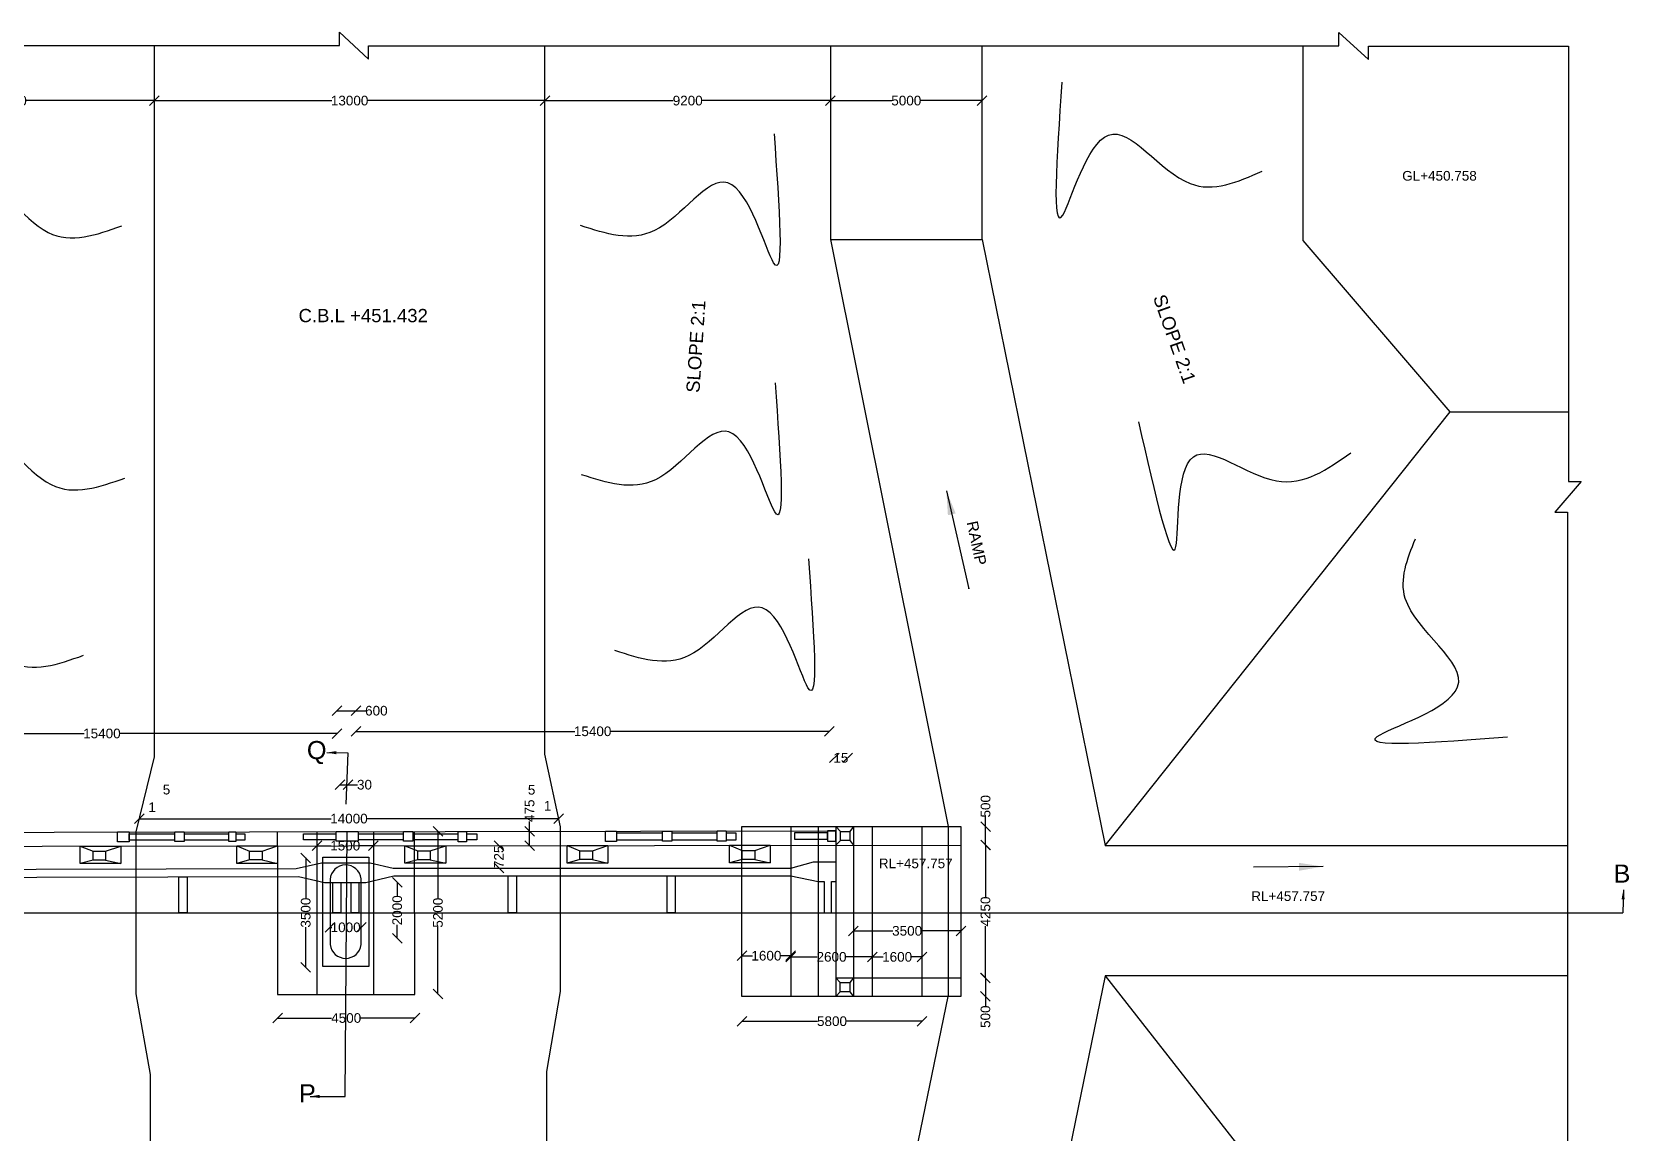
# Model space of a CAD drawing. Header units: millimetres. Extents: x -53240187 to -53218650, y 22121986 to 22135951.
# Drawn here: x -53235676 to -53229056, y 22127449 to 22132014 of the extents above; entities that cross this region are included whole.
import ezdxf

# ---------------------------------------------------------------- set-up
doc = ezdxf.new("R2010")
doc.units = ezdxf.units.MM
doc.header["$MEASUREMENT"] = 0
for name, color, linetype in [('DIMENSIONS', 7, 'Continuous'), ('DRAWING', 2, 'Continuous'), ('TEXT', 7, 'Continuous')]:
    doc.layers.add(name, color=color, linetype=linetype)
doc.styles.get("Standard").update_dxf_attribs({"font": 'arial.ttf', "height": 40})
doc.dimstyles.get("Standard").update_dxf_attribs({"dimtxt": 40, "dimasz": 40, "dimexe": 0.18, "dimexo": 0.0625, "dimgap": 0.09, "dimtad": 0, "dimdec": 0, "dimzin": 0, "dimdsep": 46, "dimtxsty": 'Standard', "dimblk": 'OBLIQUE', "dimcen": 0.09, "dimse1": 1, "dimse2": 1, "dimadec": 0, "dimazin": 0, "dimtfac": 1, "dimtdec": 0, "dimtofl": 0, "dimtmove": 0, "dimatfit": 3, "dimfxl": 1, "dimtolj": 1, "dimtzin": 0, "dimarcsym": 0})

# ---------------------------------------------------------------- blocks, each defined once
blk = doc.blocks.new('_Oblique')
at = {"color": 0, "linetype": 'ByBlock', "lineweight": -2}
blk.add_line((-0.5, -0.5), (0.5, 0.5), dxfattribs=at)
blk = doc.blocks.new('*D87')
at = {"layer": 'Defpoints', "color": 0, "transparency": 16777216}
for p in [(-53236349.2, 22131734), (-53235168.7, 22131734), (-53235168.7, 22131729.2)]:
    blk.add_point(p, dxfattribs=at)
at = {"layer": 'DIMENSIONS', "color": 0, "lineweight": -2, "transparency": 16777216}
for p, q in [((-53236349.2, 22131729.2), (-53235818.7, 22131729.2)), ((-53235168.7, 22131729.2), (-53235699.2, 22131729.2))]:
    blk.add_line(p, q, dxfattribs=at)
at = {"layer": 'DIMENSIONS', "color": 0, "lineweight": -2, "transparency": 16777216, "xscale": 40, "yscale": 40, "zscale": 40, "rotation": 180}
blk.add_blockref('_Oblique', (-53236349.2, 22131729.2), dxfattribs=at)
at = {"layer": 'DIMENSIONS', "color": 0, "lineweight": -2, "transparency": 16777216, "xscale": 40, "yscale": 40, "zscale": 40}
blk.add_blockref('_Oblique', (-53235168.7, 22131729.2), dxfattribs=at)
at = {"layer": 'DIMENSIONS', "color": 0, "transparency": 16777216, "insert": (-53235759, 22131729.2), "char_height": 40, "attachment_point": 5}
blk.add_mtext('\\A1;9200', dxfattribs=at)
blk = doc.blocks.new('*D88')
at = {"layer": 'Defpoints', "color": 0, "transparency": 16777216}
for p in [(-53235168.7, 22131729.2), (-53233549.3, 22131729.2), (-53233549.3, 22131729.2)]:
    blk.add_point(p, dxfattribs=at)
at = {"layer": 'DIMENSIONS', "color": 0, "lineweight": -2, "transparency": 16777216}
for p, q in [((-53235168.7, 22131729.2), (-53234432.4, 22131729.2)), ((-53233549.3, 22131729.2), (-53234285.6, 22131729.2))]:
    blk.add_line(p, q, dxfattribs=at)
at = {"layer": 'DIMENSIONS', "color": 0, "lineweight": -2, "transparency": 16777216, "xscale": 40, "yscale": 40, "zscale": 40, "rotation": 180}
blk.add_blockref('_Oblique', (-53235168.7, 22131729.2), dxfattribs=at)
at = {"layer": 'DIMENSIONS', "color": 0, "lineweight": -2, "transparency": 16777216, "xscale": 40, "yscale": 40, "zscale": 40}
blk.add_blockref('_Oblique', (-53233549.3, 22131729.2), dxfattribs=at)
at = {"layer": 'DIMENSIONS', "color": 0, "transparency": 16777216, "insert": (-53234359, 22131729.2), "char_height": 40, "attachment_point": 5}
blk.add_mtext('\\A1;13000', dxfattribs=at)
blk = doc.blocks.new('*D89')
at = {"layer": 'Defpoints', "color": 0, "transparency": 16777216}
for p in [(-53233549.3, 22131729.2), (-53232366.1, 22131729.2), (-53232366.1, 22131729.2)]:
    blk.add_point(p, dxfattribs=at)
at = {"layer": 'DIMENSIONS', "color": 0, "lineweight": -2, "transparency": 16777216}
for p, q in [((-53233549.3, 22131729.2), (-53233017.4, 22131729.2)), ((-53232366.1, 22131729.2), (-53232897.9, 22131729.2))]:
    blk.add_line(p, q, dxfattribs=at)
at = {"layer": 'DIMENSIONS', "color": 0, "lineweight": -2, "transparency": 16777216, "xscale": 40, "yscale": 40, "zscale": 40, "rotation": 180}
blk.add_blockref('_Oblique', (-53233549.3, 22131729.2), dxfattribs=at)
at = {"layer": 'DIMENSIONS', "color": 0, "lineweight": -2, "transparency": 16777216, "xscale": 40, "yscale": 40, "zscale": 40}
blk.add_blockref('_Oblique', (-53232366.1, 22131729.2), dxfattribs=at)
at = {"layer": 'DIMENSIONS', "color": 0, "transparency": 16777216, "insert": (-53232957.7, 22131729.2), "char_height": 40, "attachment_point": 5}
blk.add_mtext('\\A1;9200', dxfattribs=at)
blk = doc.blocks.new('*D90')
at = {"layer": 'Defpoints', "color": 0, "transparency": 16777216}
for p in [(-53232366.1, 22131729.2), (-53231737.6, 22131729.2), (-53231737.6, 22131729.2)]:
    blk.add_point(p, dxfattribs=at)
at = {"layer": 'DIMENSIONS', "color": 0, "lineweight": -2, "transparency": 16777216}
for p, q in [((-53232366.1, 22131729.2), (-53232111.6, 22131729.2)), ((-53231737.6, 22131729.2), (-53231992.1, 22131729.2))]:
    blk.add_line(p, q, dxfattribs=at)
at = {"layer": 'DIMENSIONS', "color": 0, "lineweight": -2, "transparency": 16777216, "xscale": 40, "yscale": 40, "zscale": 40, "rotation": 180}
blk.add_blockref('_Oblique', (-53232366.1, 22131729.2), dxfattribs=at)
at = {"layer": 'DIMENSIONS', "color": 0, "lineweight": -2, "transparency": 16777216, "xscale": 40, "yscale": 40, "zscale": 40}
blk.add_blockref('_Oblique', (-53231737.6, 22131729.2), dxfattribs=at)
at = {"layer": 'DIMENSIONS', "color": 0, "transparency": 16777216, "insert": (-53232051.8, 22131729.2), "char_height": 40, "attachment_point": 5}
blk.add_mtext('\\A1;5000', dxfattribs=at)
blk = doc.blocks.new('*D91')
at = {"layer": 'Defpoints', "color": 0, "transparency": 16777216}
for p in [(-53236359.5, 22129103.1), (-53234411.8, 22129105.4), (-53234411.8, 22129101.3)]:
    blk.add_point(p, dxfattribs=at)
at = {"layer": 'DIMENSIONS', "color": 0, "lineweight": -2, "transparency": 16777216}
for p, q in [((-53236359.5, 22129105.4), (-53235459, 22129105.4)), ((-53234411.8, 22129105.4), (-53235312.2, 22129105.4))]:
    blk.add_line(p, q, dxfattribs=at)
at = {"layer": 'DIMENSIONS', "color": 0, "lineweight": -2, "transparency": 16777216, "xscale": 40, "yscale": 40, "zscale": 40, "rotation": 180}
blk.add_blockref('_Oblique', (-53236359.5, 22129105.4), dxfattribs=at)
at = {"layer": 'DIMENSIONS', "color": 0, "lineweight": -2, "transparency": 16777216, "xscale": 40, "yscale": 40, "zscale": 40}
blk.add_blockref('_Oblique', (-53234411.8, 22129105.4), dxfattribs=at)
at = {"layer": 'DIMENSIONS', "color": 0, "transparency": 16777216, "insert": (-53235385.6, 22129105.4), "char_height": 40, "attachment_point": 5}
blk.add_mtext('\\A1;15400', dxfattribs=at)
blk = doc.blocks.new('*D92')
at = {"layer": 'Defpoints', "color": 0, "transparency": 16777216}
for p in [(-53234332.5, 22129199.8), (-53234411.8, 22129105.4), (-53234332.5, 22129104.5)]:
    blk.add_point(p, dxfattribs=at)
at = {"layer": 'DIMENSIONS', "color": 0, "lineweight": -2, "transparency": 16777216}
for p, q in [((-53234411.8, 22129199.8), (-53234332.5, 22129199.8)), ((-53234332.5, 22129199.8), (-53234292.5, 22129199.8))]:
    blk.add_line(p, q, dxfattribs=at)
at = {"layer": 'DIMENSIONS', "color": 0, "lineweight": -2, "transparency": 16777216, "xscale": 40, "yscale": 40, "zscale": 40, "rotation": 180}
blk.add_blockref('_Oblique', (-53234411.8, 22129199.8), dxfattribs=at)
at = {"layer": 'DIMENSIONS', "color": 0, "lineweight": -2, "transparency": 16777216, "xscale": 40, "yscale": 40, "zscale": 40}
blk.add_blockref('_Oblique', (-53234332.5, 22129199.8), dxfattribs=at)
at = {"layer": 'DIMENSIONS', "color": 0, "transparency": 16777216, "insert": (-53234248.1, 22129199.8), "char_height": 40, "attachment_point": 5}
blk.add_mtext('\\A1;600', dxfattribs=at)
blk = doc.blocks.new('*D93')
at = {"layer": 'Defpoints', "color": 0, "transparency": 16777216}
for p in [(-53234332.5, 22129104.5), (-53232370.9, 22129114.4), (-53232370.9, 22129106.6)]:
    blk.add_point(p, dxfattribs=at)
at = {"layer": 'DIMENSIONS', "color": 0, "lineweight": -2, "transparency": 16777216}
for p, q in [((-53234332.5, 22129114.4), (-53233425.1, 22129114.4)), ((-53232370.9, 22129114.4), (-53233278.3, 22129114.4))]:
    blk.add_line(p, q, dxfattribs=at)
at = {"layer": 'DIMENSIONS', "color": 0, "lineweight": -2, "transparency": 16777216, "xscale": 40, "yscale": 40, "zscale": 40, "rotation": 180}
blk.add_blockref('_Oblique', (-53234332.5, 22129114.4), dxfattribs=at)
at = {"layer": 'DIMENSIONS', "color": 0, "lineweight": -2, "transparency": 16777216, "xscale": 40, "yscale": 40, "zscale": 40}
blk.add_blockref('_Oblique', (-53232370.9, 22129114.4), dxfattribs=at)
at = {"layer": 'DIMENSIONS', "color": 0, "transparency": 16777216, "insert": (-53233351.7, 22129114.4), "char_height": 40, "attachment_point": 5}
blk.add_mtext('\\A1;15400', dxfattribs=at)
blk = doc.blocks.new('*D94')
at = {"layer": 'Defpoints', "color": 0, "transparency": 16777216}
for p in [(-53232350.2, 22128993.3), (-53232295.4, 22129004.6), (-53232295.4, 22128993.3)]:
    blk.add_point(p, dxfattribs=at)
at = {"layer": 'DIMENSIONS', "color": 0, "lineweight": -2, "transparency": 16777216}
for p, q in [((-53232350.2, 22129004.6), (-53232349.8, 22129004.6)), ((-53232295.4, 22129004.6), (-53232295.8, 22129004.6))]:
    blk.add_line(p, q, dxfattribs=at)
at = {"layer": 'DIMENSIONS', "color": 0, "lineweight": -2, "transparency": 16777216, "xscale": 40, "yscale": 40, "zscale": 40, "rotation": 180}
blk.add_blockref('_Oblique', (-53232350.2, 22129004.6), dxfattribs=at)
at = {"layer": 'DIMENSIONS', "color": 0, "lineweight": -2, "transparency": 16777216, "xscale": 40, "yscale": 40, "zscale": 40}
blk.add_blockref('_Oblique', (-53232295.4, 22129004.6), dxfattribs=at)
at = {"layer": 'DIMENSIONS', "color": 0, "transparency": 16777216, "insert": (-53232322.8, 22129004.6), "char_height": 40, "attachment_point": 5}
blk.add_mtext('\\A1;15', dxfattribs=at)
blk = doc.blocks.new('*D95')
at = {"layer": 'Defpoints', "color": 0, "transparency": 16777216}
for p in [(-53234366, 22128893), (-53234398.2, 22128821), (-53234366, 22128818.6)]:
    blk.add_point(p, dxfattribs=at)
at = {"layer": 'DIMENSIONS', "color": 0, "lineweight": -2, "transparency": 16777216}
for p, q in [((-53234398.2, 22128893), (-53234366, 22128893)), ((-53234366, 22128893), (-53234326, 22128893))]:
    blk.add_line(p, q, dxfattribs=at)
at = {"layer": 'DIMENSIONS', "color": 0, "lineweight": -2, "transparency": 16777216, "xscale": 40, "yscale": 40, "zscale": 40, "rotation": 180}
blk.add_blockref('_Oblique', (-53234398.2, 22128893), dxfattribs=at)
at = {"layer": 'DIMENSIONS', "color": 0, "lineweight": -2, "transparency": 16777216, "xscale": 40, "yscale": 40, "zscale": 40}
blk.add_blockref('_Oblique', (-53234366, 22128893), dxfattribs=at)
at = {"layer": 'DIMENSIONS', "color": 0, "transparency": 16777216, "insert": (-53234297.3, 22128893), "char_height": 40, "attachment_point": 5}
blk.add_mtext('\\A1;30', dxfattribs=at)
blk = doc.blocks.new('*D96')
at = {"layer": 'Defpoints', "color": 0, "transparency": 16777216}
for p in [(-53235231.1, 22128752.4), (-53235231.1, 22128752.4), (-53233492.3, 22128750)]:
    blk.add_point(p, dxfattribs=at)
at = {"layer": 'DIMENSIONS', "color": 0, "lineweight": -2, "transparency": 16777216}
for p, q in [((-53235231.1, 22128752.4), (-53234435.1, 22128752.4)), ((-53233492.3, 22128752.4), (-53234288.3, 22128752.4))]:
    blk.add_line(p, q, dxfattribs=at)
at = {"layer": 'DIMENSIONS', "color": 0, "lineweight": -2, "transparency": 16777216, "xscale": 40, "yscale": 40, "zscale": 40, "rotation": 180}
blk.add_blockref('_Oblique', (-53235231.1, 22128752.4), dxfattribs=at)
at = {"layer": 'DIMENSIONS', "color": 0, "lineweight": -2, "transparency": 16777216, "xscale": 40, "yscale": 40, "zscale": 40}
blk.add_blockref('_Oblique', (-53233492.3, 22128752.4), dxfattribs=at)
at = {"layer": 'DIMENSIONS', "color": 0, "transparency": 16777216, "insert": (-53234361.7, 22128752.4), "char_height": 40, "attachment_point": 5}
blk.add_mtext('\\A1;14000', dxfattribs=at)
blk = doc.blocks.new('*D108')
at = {"layer": 'Defpoints', "color": 0, "transparency": 16777216}
for p in [(-53234494, 22128640.1), (-53234260.1, 22128640.3), (-53234260.1, 22128640.3)]:
    blk.add_point(p, dxfattribs=at)
at = {"layer": 'DIMENSIONS', "color": 0, "lineweight": -2, "transparency": 16777216}
for p, q in [((-53234494, 22128640.3), (-53234434.9, 22128640.3)), ((-53234260.1, 22128640.3), (-53234319.2, 22128640.3))]:
    blk.add_line(p, q, dxfattribs=at)
at = {"layer": 'DIMENSIONS', "color": 0, "lineweight": -2, "transparency": 16777216, "xscale": 40, "yscale": 40, "zscale": 40, "rotation": 180}
blk.add_blockref('_Oblique', (-53234494, 22128640.3), dxfattribs=at)
at = {"layer": 'DIMENSIONS', "color": 0, "lineweight": -2, "transparency": 16777216, "xscale": 40, "yscale": 40, "zscale": 40}
blk.add_blockref('_Oblique', (-53234260.1, 22128640.3), dxfattribs=at)
at = {"layer": 'DIMENSIONS', "color": 0, "transparency": 16777216, "insert": (-53234377.1, 22128640.3), "char_height": 40, "attachment_point": 5}
blk.add_mtext('\\A1;1500', dxfattribs=at)
blk = doc.blocks.new('*D109')
at = {"layer": 'Defpoints', "color": 0, "transparency": 16777216}
for p in [(-53234439.7, 22128301.6), (-53234311, 22128301.6), (-53234311, 22128301.6)]:
    blk.add_point(p, dxfattribs=at)
at = {"layer": 'DIMENSIONS', "color": 0, "lineweight": -2, "transparency": 16777216}
for p, q in [((-53234439.7, 22128301.6), (-53234433.2, 22128301.6)), ((-53234311, 22128301.6), (-53234317.5, 22128301.6))]:
    blk.add_line(p, q, dxfattribs=at)
at = {"layer": 'DIMENSIONS', "color": 0, "lineweight": -2, "transparency": 16777216, "xscale": 40, "yscale": 40, "zscale": 40, "rotation": 180}
blk.add_blockref('_Oblique', (-53234439.7, 22128301.6), dxfattribs=at)
at = {"layer": 'DIMENSIONS', "color": 0, "lineweight": -2, "transparency": 16777216, "xscale": 40, "yscale": 40, "zscale": 40}
blk.add_blockref('_Oblique', (-53234311, 22128301.6), dxfattribs=at)
at = {"layer": 'DIMENSIONS', "color": 0, "transparency": 16777216, "insert": (-53234375.4, 22128301.6), "char_height": 40, "attachment_point": 5}
blk.add_mtext('\\A1;1000', dxfattribs=at)
blk = doc.blocks.new('*D110')
at = {"layer": 'Defpoints', "color": 0, "transparency": 16777216}
for p in [(-53234538.4, 22128589.6), (-53234542, 22128136.2), (-53234540.8, 22128136.2)]:
    blk.add_point(p, dxfattribs=at)
at = {"layer": 'DIMENSIONS', "color": 0, "lineweight": -2, "transparency": 16777216}
for p, q in [((-53234540.8, 22128589.6), (-53234540.8, 22128422.6)), ((-53234540.8, 22128136.2), (-53234540.8, 22128303.2))]:
    blk.add_line(p, q, dxfattribs=at)
at = {"layer": 'DIMENSIONS', "color": 0, "lineweight": -2, "transparency": 16777216, "xscale": 40, "yscale": 40, "zscale": 40}
for p, rotation in [((-53234540.8, 22128589.6), 90), ((-53234540.8, 22128136.2), 270)]:
    blk.add_blockref('_Oblique', p, dxfattribs=dict(at, rotation=rotation))
at = {"layer": 'DIMENSIONS', "color": 0, "transparency": 16777216, "insert": (-53234540.8, 22128362.9), "char_height": 40, "attachment_point": 5, "rotation": 90}
blk.add_mtext('\\A1;3500', dxfattribs=at)
blk = doc.blocks.new('*D111')
at = {"layer": 'Defpoints', "color": 0, "transparency": 16777216}
for p in [(-53234178.9, 22128488.5), (-53234175.1, 22128256.6), (-53234161.6, 22128256.6)]:
    blk.add_point(p, dxfattribs=at)
at = {"layer": 'DIMENSIONS', "color": 0, "lineweight": -2, "transparency": 16777216}
for p, q in [((-53234161.6, 22128488.5), (-53234161.6, 22128432.6)), ((-53234161.6, 22128256.6), (-53234161.6, 22128312.5))]:
    blk.add_line(p, q, dxfattribs=at)
at = {"layer": 'DIMENSIONS', "color": 0, "lineweight": -2, "transparency": 16777216, "xscale": 40, "yscale": 40, "zscale": 40}
for p, rotation in [((-53234161.6, 22128488.5), 90), ((-53234161.6, 22128256.6), 270)]:
    blk.add_blockref('_Oblique', p, dxfattribs=dict(at, rotation=rotation))
at = {"layer": 'DIMENSIONS', "color": 0, "transparency": 16777216, "insert": (-53234161.6, 22128372.6), "char_height": 40, "attachment_point": 5, "rotation": 90}
blk.add_mtext('\\A1;2000', dxfattribs=at)
blk = doc.blocks.new('*D112')
at = {"layer": 'Defpoints', "color": 0, "transparency": 16777216}
for p in [(-53234657.7, 22128023.6), (-53234088.5, 22128024.5), (-53234088.5, 22127925.7)]:
    blk.add_point(p, dxfattribs=at)
at = {"layer": 'DIMENSIONS', "color": 0, "lineweight": -2, "transparency": 16777216}
for p, q in [((-53234657.7, 22127925.7), (-53234433.7, 22127925.7)), ((-53234088.5, 22127925.7), (-53234312.6, 22127925.7))]:
    blk.add_line(p, q, dxfattribs=at)
at = {"layer": 'DIMENSIONS', "color": 0, "lineweight": -2, "transparency": 16777216, "xscale": 40, "yscale": 40, "zscale": 40, "rotation": 180}
blk.add_blockref('_Oblique', (-53234657.7, 22127925.7), dxfattribs=at)
at = {"layer": 'DIMENSIONS', "color": 0, "lineweight": -2, "transparency": 16777216, "xscale": 40, "yscale": 40, "zscale": 40}
blk.add_blockref('_Oblique', (-53234088.5, 22127925.7), dxfattribs=at)
at = {"layer": 'DIMENSIONS', "color": 0, "transparency": 16777216, "insert": (-53234373.1, 22127925.7), "char_height": 40, "attachment_point": 5}
blk.add_mtext('\\A1;4500', dxfattribs=at)
blk = doc.blocks.new('*D113')
at = {"layer": 'Defpoints', "color": 0, "transparency": 16777216}
for p in [(-53233997.6, 22128699.5), (-53233992.7, 22128699.5), (-53233996.5, 22128025.4)]:
    blk.add_point(p, dxfattribs=at)
at = {"layer": 'DIMENSIONS', "color": 0, "lineweight": -2, "transparency": 16777216}
for p, q in [((-53233992.7, 22128699.5), (-53233992.7, 22128422.2)), ((-53233992.7, 22128025.4), (-53233992.7, 22128302.7))]:
    blk.add_line(p, q, dxfattribs=at)
at = {"layer": 'DIMENSIONS', "color": 0, "lineweight": -2, "transparency": 16777216, "xscale": 40, "yscale": 40, "zscale": 40}
for p, rotation in [((-53233992.7, 22128699.5), 90), ((-53233992.7, 22128025.4), 270)]:
    blk.add_blockref('_Oblique', p, dxfattribs=dict(at, rotation=rotation))
at = {"layer": 'DIMENSIONS', "color": 0, "transparency": 16777216, "insert": (-53233992.7, 22128362.5), "char_height": 40, "attachment_point": 5, "rotation": 90}
blk.add_mtext('\\A1;5200', dxfattribs=at)
blk = doc.blocks.new('*D114')
at = {"layer": 'Defpoints', "color": 0, "transparency": 16777216}
for p in [(-53233736.3, 22128700), (-53233612.8, 22128700), (-53233736.2, 22128640.9)]:
    blk.add_point(p, dxfattribs=at)
at = {"layer": 'DIMENSIONS', "color": 0, "lineweight": -2, "transparency": 16777216}
for p, q in [((-53233612.8, 22128700), (-53233612.8, 22128740)), ((-53233612.8, 22128640.9), (-53233612.8, 22128700))]:
    blk.add_line(p, q, dxfattribs=at)
at = {"layer": 'DIMENSIONS', "color": 0, "lineweight": -2, "transparency": 16777216, "xscale": 40, "yscale": 40, "zscale": 40}
for p, rotation in [((-53233612.8, 22128700), 90), ((-53233612.8, 22128640.9), 270)]:
    blk.add_blockref('_Oblique', p, dxfattribs=dict(at, rotation=rotation))
at = {"layer": 'DIMENSIONS', "color": 0, "transparency": 16777216, "insert": (-53233612.8, 22128785.2), "char_height": 40, "attachment_point": 5, "rotation": 90}
blk.add_mtext('\\A1;475', dxfattribs=at)
blk = doc.blocks.new('*D115')
at = {"layer": 'Defpoints', "color": 0, "transparency": 16777216}
for p in [(-53233740, 22128640.8), (-53233740, 22128547.7), (-53233740, 22128547.7)]:
    blk.add_point(p, dxfattribs=at)
at = {"layer": 'DIMENSIONS', "color": 0, "lineweight": -2, "transparency": 16777216}
for p, q in [((-53233740, 22128640.8), (-53233740, 22128638.5)), ((-53233740, 22128547.7), (-53233740, 22128550))]:
    blk.add_line(p, q, dxfattribs=at)
at = {"layer": 'DIMENSIONS', "color": 0, "lineweight": -2, "transparency": 16777216, "xscale": 40, "yscale": 40, "zscale": 40}
for p, rotation in [((-53233740, 22128640.8), 90), ((-53233740, 22128547.7), 270)]:
    blk.add_blockref('_Oblique', p, dxfattribs=dict(at, rotation=rotation))
at = {"layer": 'DIMENSIONS', "color": 0, "transparency": 16777216, "insert": (-53233740, 22128594.3), "char_height": 40, "attachment_point": 5, "rotation": 90}
blk.add_mtext('\\A1;725', dxfattribs=at)
blk = doc.blocks.new('*D116')
at = {"layer": 'Defpoints', "color": 0, "transparency": 16777216}
for p in [(-53232732.7, 22128184), (-53232732.7, 22128184), (-53232530.4, 22128184)]:
    blk.add_point(p, dxfattribs=at)
at = {"layer": 'DIMENSIONS', "color": 0, "lineweight": -2, "transparency": 16777216}
for p, q in [((-53232732.7, 22128184), (-53232689.4, 22128184)), ((-53232530.4, 22128184), (-53232573.7, 22128184))]:
    blk.add_line(p, q, dxfattribs=at)
at = {"layer": 'DIMENSIONS', "color": 0, "lineweight": -2, "transparency": 16777216, "xscale": 40, "yscale": 40, "zscale": 40, "rotation": 180}
blk.add_blockref('_Oblique', (-53232732.7, 22128184), dxfattribs=at)
at = {"layer": 'DIMENSIONS', "color": 0, "lineweight": -2, "transparency": 16777216, "xscale": 40, "yscale": 40, "zscale": 40}
blk.add_blockref('_Oblique', (-53232530.4, 22128184), dxfattribs=at)
at = {"layer": 'DIMENSIONS', "color": 0, "transparency": 16777216, "insert": (-53232631.6, 22128184), "char_height": 40, "attachment_point": 5}
blk.add_mtext('\\A1;1600', dxfattribs=at)
blk = doc.blocks.new('*D117')
at = {"layer": 'Defpoints', "color": 0, "transparency": 16777216}
for p in [(-53232530.4, 22128184), (-53232192.7, 22128184), (-53232192.7, 22128179.2)]:
    blk.add_point(p, dxfattribs=at)
at = {"layer": 'DIMENSIONS', "color": 0, "lineweight": -2, "transparency": 16777216}
for p, q in [((-53232530.4, 22128179.2), (-53232421.7, 22128179.2)), ((-53232192.7, 22128179.2), (-53232301.5, 22128179.2))]:
    blk.add_line(p, q, dxfattribs=at)
at = {"layer": 'DIMENSIONS', "color": 0, "lineweight": -2, "transparency": 16777216, "xscale": 40, "yscale": 40, "zscale": 40, "rotation": 180}
blk.add_blockref('_Oblique', (-53232530.4, 22128179.2), dxfattribs=at)
at = {"layer": 'DIMENSIONS', "color": 0, "lineweight": -2, "transparency": 16777216, "xscale": 40, "yscale": 40, "zscale": 40}
blk.add_blockref('_Oblique', (-53232192.7, 22128179.2), dxfattribs=at)
at = {"layer": 'DIMENSIONS', "color": 0, "transparency": 16777216, "insert": (-53232361.6, 22128179.2), "char_height": 40, "attachment_point": 5}
blk.add_mtext('\\A1;2600', dxfattribs=at)
blk = doc.blocks.new('*D118')
at = {"layer": 'Defpoints', "color": 0, "transparency": 16777216}
for p in [(-53232192.7, 22128179.2), (-53231986.7, 22128179.2), (-53231986.7, 22128179.2)]:
    blk.add_point(p, dxfattribs=at)
at = {"layer": 'DIMENSIONS', "color": 0, "lineweight": -2, "transparency": 16777216}
for p, q in [((-53232192.7, 22128179.2), (-53232147.6, 22128179.2)), ((-53231986.7, 22128179.2), (-53232031.9, 22128179.2))]:
    blk.add_line(p, q, dxfattribs=at)
at = {"layer": 'DIMENSIONS', "color": 0, "lineweight": -2, "transparency": 16777216, "xscale": 40, "yscale": 40, "zscale": 40, "rotation": 180}
blk.add_blockref('_Oblique', (-53232192.7, 22128179.2), dxfattribs=at)
at = {"layer": 'DIMENSIONS', "color": 0, "lineweight": -2, "transparency": 16777216, "xscale": 40, "yscale": 40, "zscale": 40}
blk.add_blockref('_Oblique', (-53231986.7, 22128179.2), dxfattribs=at)
at = {"layer": 'DIMENSIONS', "color": 0, "transparency": 16777216, "insert": (-53232089.7, 22128179.2), "char_height": 40, "attachment_point": 5}
blk.add_mtext('\\A1;1600', dxfattribs=at)
blk = doc.blocks.new('*D119')
at = {"layer": 'Defpoints', "color": 0, "transparency": 16777216}
for p in [(-53232271.1, 22128287.2), (-53231825.5, 22128287.2), (-53231825.5, 22128287.2)]:
    blk.add_point(p, dxfattribs=at)
at = {"layer": 'DIMENSIONS', "color": 0, "lineweight": -2, "transparency": 16777216}
for p, q in [((-53232271.1, 22128287.2), (-53232108, 22128287.2)), ((-53231825.5, 22128287.2), (-53231988.6, 22128287.2))]:
    blk.add_line(p, q, dxfattribs=at)
at = {"layer": 'DIMENSIONS', "color": 0, "lineweight": -2, "transparency": 16777216, "xscale": 40, "yscale": 40, "zscale": 40, "rotation": 180}
blk.add_blockref('_Oblique', (-53232271.1, 22128287.2), dxfattribs=at)
at = {"layer": 'DIMENSIONS', "color": 0, "lineweight": -2, "transparency": 16777216, "xscale": 40, "yscale": 40, "zscale": 40}
blk.add_blockref('_Oblique', (-53231825.5, 22128287.2), dxfattribs=at)
at = {"layer": 'DIMENSIONS', "color": 0, "transparency": 16777216, "insert": (-53232048.3, 22128287.2), "char_height": 40, "attachment_point": 5}
blk.add_mtext('\\A1;3500', dxfattribs=at)
blk = doc.blocks.new('*D120')
at = {"layer": 'Defpoints', "color": 0, "transparency": 16777216}
for p in [(-53232732.7, 22128015.6), (-53231986.7, 22128015.6), (-53231986.7, 22127912.5)]:
    blk.add_point(p, dxfattribs=at)
at = {"layer": 'DIMENSIONS', "color": 0, "lineweight": -2, "transparency": 16777216}
for p, q in [((-53232732.7, 22127912.5), (-53232419.5, 22127912.5)), ((-53231986.7, 22127912.5), (-53232300, 22127912.5))]:
    blk.add_line(p, q, dxfattribs=at)
at = {"layer": 'DIMENSIONS', "color": 0, "lineweight": -2, "transparency": 16777216, "xscale": 40, "yscale": 40, "zscale": 40, "rotation": 180}
blk.add_blockref('_Oblique', (-53232732.7, 22127912.5), dxfattribs=at)
at = {"layer": 'DIMENSIONS', "color": 0, "lineweight": -2, "transparency": 16777216, "xscale": 40, "yscale": 40, "zscale": 40}
blk.add_blockref('_Oblique', (-53231986.7, 22127912.5), dxfattribs=at)
at = {"layer": 'DIMENSIONS', "color": 0, "transparency": 16777216, "insert": (-53232359.7, 22127912.5), "char_height": 40, "attachment_point": 5}
blk.add_mtext('\\A1;5800', dxfattribs=at)
blk = doc.blocks.new('*D121')
at = {"layer": 'Defpoints', "color": 0, "transparency": 16777216}
for p in [(-53231825.5, 22128092.2), (-53231825.5, 22128015.6), (-53231723.6, 22128015.6)]:
    blk.add_point(p, dxfattribs=at)
at = {"layer": 'DIMENSIONS', "color": 0, "lineweight": -2, "transparency": 16777216}
for p, q in [((-53231723.6, 22128092.2), (-53231723.6, 22128015.6)), ((-53231723.6, 22128015.6), (-53231723.6, 22127975.6))]:
    blk.add_line(p, q, dxfattribs=at)
at = {"layer": 'DIMENSIONS', "color": 0, "lineweight": -2, "transparency": 16777216, "xscale": 40, "yscale": 40, "zscale": 40}
for p, rotation in [((-53231723.6, 22128092.2), 90), ((-53231723.6, 22128015.6), 270)]:
    blk.add_blockref('_Oblique', p, dxfattribs=dict(at, rotation=rotation))
at = {"layer": 'DIMENSIONS', "color": 0, "transparency": 16777216, "insert": (-53231723.6, 22127931.4), "char_height": 40, "attachment_point": 5, "rotation": 90}
blk.add_mtext('\\A1;500', dxfattribs=at)
blk = doc.blocks.new('*D122')
at = {"layer": 'Defpoints', "color": 0, "transparency": 16777216}
for p in [(-53231825.5, 22128642.9), (-53231723.5, 22128642.9), (-53231825.5, 22128092.2)]:
    blk.add_point(p, dxfattribs=at)
at = {"layer": 'DIMENSIONS', "color": 0, "lineweight": -2, "transparency": 16777216}
for p, q in [((-53231723.5, 22128642.9), (-53231723.5, 22128428.1)), ((-53231723.5, 22128092.2), (-53231723.5, 22128307))]:
    blk.add_line(p, q, dxfattribs=at)
at = {"layer": 'DIMENSIONS', "color": 0, "lineweight": -2, "transparency": 16777216, "xscale": 40, "yscale": 40, "zscale": 40}
for p, rotation in [((-53231723.5, 22128642.9), 90), ((-53231723.5, 22128092.2), 270)]:
    blk.add_blockref('_Oblique', p, dxfattribs=dict(at, rotation=rotation))
at = {"layer": 'DIMENSIONS', "color": 0, "transparency": 16777216, "insert": (-53231723.5, 22128367.5), "char_height": 40, "attachment_point": 5, "rotation": 90}
blk.add_mtext('\\A1;4250', dxfattribs=at)
blk = doc.blocks.new('*D123')
at = {"layer": 'Defpoints', "color": 0, "transparency": 16777216}
for p in [(-53231825.5, 22128719.5), (-53231723, 22128719.5), (-53231825.5, 22128642.9)]:
    blk.add_point(p, dxfattribs=at)
at = {"layer": 'DIMENSIONS', "color": 0, "lineweight": -2, "transparency": 16777216}
for p, q in [((-53231723, 22128719.5), (-53231723, 22128759.5)), ((-53231723, 22128642.9), (-53231723, 22128719.5))]:
    blk.add_line(p, q, dxfattribs=at)
at = {"layer": 'DIMENSIONS', "color": 0, "lineweight": -2, "transparency": 16777216, "xscale": 40, "yscale": 40, "zscale": 40}
for p, rotation in [((-53231723, 22128719.5), 90), ((-53231723, 22128642.9), 270)]:
    blk.add_blockref('_Oblique', p, dxfattribs=dict(at, rotation=rotation))
at = {"layer": 'DIMENSIONS', "color": 0, "transparency": 16777216, "insert": (-53231723, 22128803.7), "char_height": 40, "attachment_point": 5, "rotation": 90}
blk.add_mtext('\\A1;500', dxfattribs=at)

msp = doc.modelspace()

# ---------------------------------------------------------------- linework, layer by layer
at = {"layer": 'DRAWING', "color": 0}
for points in [[(-53239759.7, 22131956.6), (-53237832.6, 22131956.6), (-53237832.6, 22132014.1), (-53237709, 22131901.8), (-53237709, 22131957.3), (-53234401.3, 22131957.3), (-53234401.3, 22132012.5), (-53234281, 22131900.8), (-53234281, 22131957.1), (-53230259.5, 22131957.1), (-53230259.5, 22132011.3), (-53230136.3, 22131899.5), (-53230136.3, 22131954.7), (-53229307.4, 22131954.7), (-53229307.4, 22130150.3), (-53229254.5, 22130150.3), (-53229364.1, 22130023.6), (-53229311.8, 22130023.6), (-53229311.8, 22128343.2)], [(-53235168.7, 22131957.3), (-53235168.7, 22129008.4), (-53235244.4, 22128697.5), (-53235244.4, 22128026.4), (-53235185, 22127692), (-53235185, 22124779.7)], [(-53233542, 22124789.7), (-53233542, 22127703.6), (-53233485.6, 22128036), (-53233485.6, 22128718.3), (-53233549.3, 22129020), (-53233549.3, 22131957.1)], [(-53232366.1, 22131957.1), (-53232366.1, 22131153.4), (-53231877.9, 22128719.5)], [(-53231737.6, 22131153.4), (-53231737.6, 22131957.1)], [(-53229797.9, 22130439.1), (-53230406.6, 22131150.1), (-53230406.6, 22131957.1)], [(-53232366.1, 22131153.4), (-53231737.6, 22131153.4)], [(-53231737.6, 22131153.4), (-53231226.9, 22128641.4), (-53229311.8, 22128641.4)], [(-53231226.9, 22128641.4), (-53229797.9, 22130439.1), (-53229307.4, 22130439.1)], [(-53236394, 22128695.6), (-53232344.2, 22128702.2)], [(-53235083.4, 22128663.9), (-53235272.8, 22128663.9), (-53235272.8, 22128689), (-53235083.4, 22128689)], [(-53235045, 22128689), (-53234859.6, 22128689)], [(-53234830.3, 22128689), (-53234792.8, 22128689), (-53234792.8, 22128663.9), (-53234830.3, 22128663.9)], [(-53234657.7, 22128566.7), (-53234657.7, 22128023.6), (-53234088.5, 22128023.6), (-53234089.6, 22128699.4)], [(-53234657.6, 22128639.9), (-53234657.7, 22128698.5)], [(-53234414.1, 22128665.3), (-53234550.7, 22128665.3), (-53234550.7, 22128690), (-53234414.1, 22128690)], [(-53234493, 22128023.6), (-53234494.1, 22128698.7)], [(-53234324.1, 22128690), (-53234135.6, 22128690)], [(-53234260.1, 22128699.1), (-53234260.1, 22128023.6)], [(-53234096.9, 22128690), (-53233908.7, 22128690)], [(-53233874, 22128690), (-53233831.5, 22128690), (-53233831.5, 22128665.3), (-53233874, 22128665.3)], [(-53233062.6, 22128692.4), (-53233252.9, 22128692.4), (-53233252.9, 22128665.2), (-53233062.6, 22128665.2)], [(-53232835.1, 22128692.4), (-53233023.3, 22128692.4)], [(-53232797.9, 22128665.2), (-53232757, 22128665.2), (-53232757, 22128692.4), (-53232797.9, 22128692.4)], [(-53232530.4, 22128719.5), (-53232530.4, 22128015.6)], [(-53232417.5, 22128719.5), (-53232417.5, 22128015.6)], [(-53232344.2, 22128719.5), (-53232344.2, 22128015.6)], [(-53232324.1, 22128699.6), (-53232344.2, 22128719.5)], [(-53232271.1, 22128719.5), (-53232286, 22128699.6)], [(-53232271.1, 22128719.5), (-53232271.1, 22128015.6)], [(-53232192.7, 22128719.5), (-53232192.7, 22128015.6)], [(-53231986.7, 22128719.5), (-53231986.7, 22128015.6)], [(-53231877.9, 22128719.5), (-53231877.9, 22128015.6)], [(-53236903.8, 22128637.5), (-53231825.5, 22128642.9)], [(-53235475.4, 22128639), (-53235422.4, 22128617.1)], [(-53235370.4, 22128617.1), (-53235306.5, 22128639)], [(-53234859.6, 22128663.9), (-53235045, 22128663.9)], [(-53234827, 22128639.7), (-53234774, 22128617.7)], [(-53234722, 22128617.7), (-53234658.1, 22128639.7)], [(-53234135.6, 22128665.3), (-53234324.1, 22128665.3)], [(-53234129.6, 22128640.4), (-53234076.6, 22128618.5)], [(-53233908.7, 22128665.3), (-53234096.9, 22128665.3)], [(-53234024.6, 22128618.5), (-53233960.8, 22128640.4)], [(-53233457.5, 22128641.1), (-53233404.5, 22128619.2)], [(-53233352.5, 22128619.2), (-53233288.6, 22128641.1)], [(-53233023.3, 22128665.2), (-53232835.1, 22128665.2)], [(-53232785, 22128641.9), (-53232732.1, 22128619.9)], [(-53232680, 22128619.9), (-53232616.2, 22128641.9)], [(-53232324.1, 22128661.6), (-53232344.2, 22128642.3)], [(-53232286, 22128661.6), (-53232271.1, 22128642.4)], [(-53236394, 22128568.1), (-53236313.7, 22128568.1), (-53236198.8, 22128542.3), (-53234580.5, 22128546), (-53234476.1, 22128568.9), (-53234273.6, 22128568.9), (-53234177.9, 22128547.7), (-53232530.4, 22128547.7), (-53232436.4, 22128573.8), (-53232344.2, 22128573.8)], [(-53235422.4, 22128580.7), (-53235475.4, 22128566)], [(-53235370.4, 22128580.7), (-53235306.5, 22128566)], [(-53234774, 22128581.4), (-53234827, 22128566.7)], [(-53234722, 22128581.4), (-53234658.1, 22128566.7)], [(-53234076.6, 22128582.2), (-53234129.6, 22128567.4)], [(-53234024.6, 22128582.2), (-53233960.8, 22128567.4)], [(-53233404.5, 22128582.9), (-53233457.5, 22128568.1)], [(-53233352.5, 22128582.9), (-53233288.6, 22128568.1)], [(-53232732.1, 22128583.6), (-53232785, 22128568.8)], [(-53232680, 22128583.6), (-53232616.2, 22128568.8)], [(-53236394, 22128487.1), (-53236374, 22128487.1), (-53236374, 22128362.2), (-53236341.9, 22128362.2), (-53236341.9, 22128485.6), (-53236313.7, 22128485.6), (-53236198.8, 22128509), (-53234570.4, 22128512.8), (-53234462.8, 22128488), (-53234291.5, 22128488), (-53234175.3, 22128515.5), (-53232530.4, 22128515.5), (-53232417.5, 22128491.3), (-53232392.6, 22128491.3), (-53232392.6, 22128362.2), (-53232362, 22128362.2), (-53232362, 22128491.3), (-53232344.2, 22128491.3)], [(-53239986.4, 22128362.2), (-53229081.9, 22128362.2)], [(-53229311.8, 22128343.2), (-53229311.8, 22127186.5), (-53229368.8, 22127186.5), (-53229267.2, 22127058.8), (-53229320.6, 22127058.8), (-53229320.6, 22124788.3), (-53229789.6, 22124788.3), (-53229789.6, 22124843.1), (-53229910.6, 22124727.1), (-53229910.6, 22124789.7), (-53234304.9, 22124789.7), (-53234304.9, 22124839.2), (-53234427.7, 22124721.5), (-53234427.7, 22124779.7), (-53237731.9, 22124779.7), (-53237731.9, 22124837.5), (-53237854, 22124724.3), (-53237854, 22124778.2), (-53239776.2, 22124778.2), (-53239776.2, 22127372.3), (-53239719.5, 22127372.3), (-53239832.1, 22127497.7), (-53239777.7, 22127497.7), (-53239777.7, 22128371)], [(-53232344.2, 22128092.2), (-53231825.5, 22128092.2)], [(-53232325.7, 22128072.9), (-53232344.2, 22128092.2)], [(-53232271.1, 22128092.3), (-53232286.3, 22128072.9)], [(-53229311.8, 22128100.5), (-53231226.9, 22128100.5), (-53231745.8, 22125573.2), (-53231745.8, 22124789.7)], [(-53231226.9, 22128100.5), (-53229804.4, 22126283.3), (-53230416.8, 22125574.6), (-53230416.8, 22124789.7)], [(-53232325.7, 22128034.6), (-53232344.2, 22128015.6)], [(-53232286.3, 22128034.6), (-53232271.1, 22128015.6)], [(-53232381.6, 22124789.7), (-53232381.6, 22125573.2), (-53231877.9, 22128015.6)]]:
    msp.add_lwpolyline(points, dxfattribs=at)
for points in [[(-53235321.1, 22128697.4), (-53235272.8, 22128697.4), (-53235272.8, 22128657), (-53235321.1, 22128657)], [(-53235083.4, 22128697.8), (-53235045, 22128697.8), (-53235045, 22128658.1), (-53235083.4, 22128658.1)], [(-53234859.6, 22128698.1), (-53234830.3, 22128698.1), (-53234830.3, 22128657.7), (-53234859.6, 22128657.7)], [(-53234414.1, 22128698.9), (-53234324.1, 22128698.9), (-53234324.1, 22128659.1), (-53234414.1, 22128659.1)], [(-53234135.6, 22128699.3), (-53234096.9, 22128699.3), (-53234096.9, 22128658.7), (-53234135.6, 22128658.7)], [(-53233908.7, 22128699.7), (-53233874, 22128699.7), (-53233874, 22128656.3), (-53233908.7, 22128656.3)], [(-53233298.1, 22128700.7), (-53233252.9, 22128700.7), (-53233252.9, 22128657.7), (-53233298.1, 22128657.7)], [(-53233062.6, 22128701.1), (-53233023.3, 22128701.1), (-53233023.3, 22128659.4), (-53233062.6, 22128659.4)], [(-53232835.1, 22128701.4), (-53232797.9, 22128701.4), (-53232797.9, 22128659.1), (-53232835.1, 22128659.1)], [(-53232732.7, 22128719.5), (-53231825.5, 22128719.5), (-53231825.5, 22128015.6), (-53232732.7, 22128015.6)], [(-53232377.9, 22128693.7), (-53232515.3, 22128693.7), (-53232515.3, 22128667.2), (-53232377.9, 22128667.2)], [(-53232344.2, 22128702.2), (-53232377.9, 22128702.2), (-53232377.9, 22128659.8), (-53232344.2, 22128659.8)], [(-53232324.1, 22128699.6), (-53232286, 22128699.6), (-53232286, 22128661.6), (-53232324.1, 22128661.6)], [(-53235475.4, 22128639), (-53235306.5, 22128639), (-53235306.5, 22128566), (-53235475.4, 22128566)], [(-53235422.4, 22128617.1), (-53235370.4, 22128617.1), (-53235370.4, 22128580.7), (-53235422.4, 22128580.7)], [(-53234827, 22128639.7), (-53234658.1, 22128639.7), (-53234658.1, 22128566.7), (-53234827, 22128566.7)], [(-53234774, 22128617.7), (-53234722, 22128617.7), (-53234722, 22128581.4), (-53234774, 22128581.4)], [(-53234129.6, 22128640.4), (-53233960.8, 22128640.4), (-53233960.8, 22128567.4), (-53234129.6, 22128567.4)], [(-53234076.6, 22128618.5), (-53234024.6, 22128618.5), (-53234024.6, 22128582.2), (-53234076.6, 22128582.2)], [(-53233457.5, 22128641.1), (-53233288.6, 22128641.1), (-53233288.6, 22128568.1), (-53233457.5, 22128568.1)], [(-53233404.5, 22128619.2), (-53233352.5, 22128619.2), (-53233352.5, 22128582.9), (-53233404.5, 22128582.9)], [(-53232785, 22128641.9), (-53232616.2, 22128641.9), (-53232616.2, 22128568.8), (-53232785, 22128568.8)], [(-53232732.1, 22128619.9), (-53232680, 22128619.9), (-53232680, 22128583.6), (-53232732.1, 22128583.6)], [(-53234470.4, 22128592.9), (-53234279.7, 22128592.9), (-53234279.7, 22128139.6), (-53234470.4, 22128139.6)], [(-53235066.2, 22128511.6), (-53235032.1, 22128511.7), (-53235032.1, 22128362.2), (-53235066.2, 22128362.2)], [(-53234428.9, 22128488), (-53234395.9, 22128488), (-53234395.9, 22128362.2), (-53234428.9, 22128362.2)], [(-53234352.3, 22128488), (-53234321.3, 22128488), (-53234321.3, 22128362.2), (-53234352.3, 22128362.2)], [(-53233701.6, 22128515.5), (-53233667.5, 22128515.5), (-53233667.5, 22128362.2), (-53233701.6, 22128362.2)], [(-53233043.3, 22128515.5), (-53233009.2, 22128515.5), (-53233009.2, 22128362.2), (-53233043.3, 22128362.2)], [(-53232325.7, 22128072.9), (-53232286.3, 22128072.9), (-53232286.3, 22128034.6), (-53232325.7, 22128034.6)]]:
    msp.add_lwpolyline(points, close=True, dxfattribs=at)
msp.add_lwpolyline([(-53234439.7, 22128500.4), (-53234439.7, 22128230.4, 0.887691), (-53234311, 22128230.4), (-53234311, 22128503.4, 0.917965), (-53234439.7, 22128500.4, 0.954051)], format="xyb", dxfattribs=at)
for points in [[(-53231407, 22131805.2), (-53231403.1, 22131255), (-53231213.7, 22131586.7), (-53230875.9, 22131385.7), (-53230577.1, 22131436.4)], [(-53236116.3, 22131591.2), (-53236108.9, 22131051.6), (-53235900.8, 22131385.8), (-53235608.4, 22131182.8), (-53235303.6, 22131210)], [(-53232600, 22131591.9), (-53232601.8, 22131056.8), (-53232791.3, 22131388.6), (-53233095.7, 22131190.6), (-53233401.7, 22131211.4)], [(-53236103.6, 22130545.8), (-53236096.2, 22130006.1), (-53235888.1, 22130340.3), (-53235595.7, 22130137.3), (-53235290.9, 22130164.6)], [(-53232595.5, 22130559.1), (-53232597.2, 22130024), (-53232786.8, 22130355.8), (-53233091.1, 22130157.8), (-53233397.2, 22130178.6)], [(-53231089.5, 22130397), (-53230934.1, 22129881.3), (-53230861.9, 22130252.8), (-53230517.8, 22130153), (-53230209.8, 22130269.4)], [(-53229559.7, 22129090.8), (-53230099.6, 22129093.3), (-53229766.7, 22129298.5), (-53229983.6, 22129665.4), (-53229941.6, 22129912.5)], [(-53236274.9, 22129810.8), (-53236267.4, 22129271.1), (-53236059.3, 22129605.3), (-53235766.9, 22129402.3), (-53235462.2, 22129429.6)], [(-53232457.5, 22129829.8), (-53232459.2, 22129294.7), (-53232648.8, 22129626.5), (-53232953.1, 22129428.4), (-53233259.2, 22129449.3)]]:
    msp.add_spline(points, degree=3, dxfattribs=at)

# ---------------------------------------------------------------- texts
at = {"layer": 'TEXT', "color": 0}
for s, height, p in [('GL+450.758', 40, (-53229996.5, 22131397.7)), ('C.B.L +451.432', 55, (-53234570.6, 22130810.7)), ('Q', 75, (-53234536.1, 22128999.4)), ('5', 40, (-53235133.3, 22128852.9)), ('5', 40, (-53233620.2, 22128852.3)), ('1', 40, (-53235192.9, 22128780)), ('1', 40, (-53233553.8, 22128785.9)), ('RL+457.757', 40, (-53232165.6, 22128547)), ('B', 75, (-53229120.6, 22128487.4)), ('RL+457.757', 40, (-53230622.1, 22128411.4)), ('P', 75, (-53234569, 22127576.4))]:
    msp.add_text(s, height=height, dxfattribs=at).set_placement(p)
for s, height, rotation, p in [('SLOPE 2:1', 55, 86.1823, (-53232909.2, 22130516.5)), ('SLOPE 2:1', 55, 289.44752, (-53231030, 22130913.7)), ('RAMP', 46.15, 281.97086, (-53231802, 22129981.1))]:
    msp.add_text(s, height=height, rotation=rotation, dxfattribs=at).set_placement(p)

# ---------------------------------------------------------------- dimensions: what is measured, and where the dimension line sits
at = {"layer": 'DIMENSIONS', "color": 0}
for base, p1, p2, text, picture, middle in [((-53235168.7, 22131729.2), (-53236349.2, 22131734), (-53235168.7, 22131734), '9200', '*D87', (-53235759, 22131729.2)), ((-53233549.3, 22131729.2), (-53235168.7, 22131729.2), (-53233549.3, 22131729.2), '13000', '*D88', (-53234359, 22131729.2)), ((-53232366.1, 22131729.2), (-53233549.3, 22131729.2), (-53232366.1, 22131729.2), '9200', '*D89', (-53232957.7, 22131729.2)), ((-53231737.6, 22131729.2), (-53232366.1, 22131729.2), (-53231737.6, 22131729.2), '5000', '*D90', (-53232051.8, 22131729.2)), ((-53234332.5, 22129199.8), (-53234411.8, 22129105.4), (-53234332.5, 22129104.5), '600', '*D92', (-53234248.1, 22129199.8)), ((-53234411.8, 22129105.4), (-53236359.5, 22129103.1), (-53234411.8, 22129101.3), '15400', '*D91', (-53235385.6, 22129105.4)), ((-53232370.9, 22129114.4), (-53234332.5, 22129104.5), (-53232370.9, 22129106.6), '15400', '*D93', (-53233351.7, 22129114.4)), ((-53232295.4, 22129004.6), (-53232350.2, 22128993.3), (-53232295.4, 22128993.3), '15', '*D94', (-53232322.8, 22129004.6)), ((-53234366, 22128893), (-53234398.2, 22128821), (-53234366, 22128818.6), '30', '*D95', (-53234297.3, 22128893)), ((-53235231.1, 22128752.4), (-53233492.3, 22128750), (-53235231.1, 22128752.4), '14000', '*D96', (-53234361.7, 22128752.4)), ((-53234260.1, 22128640.3), (-53234494, 22128640.1), (-53234260.1, 22128640.3), '1500', '*D108', (-53234377.1, 22128640.3)), ((-53234311, 22128301.6), (-53234439.7, 22128301.6), (-53234311, 22128301.6), '1000', '*D109', (-53234375.4, 22128301.6)), ((-53231825.5, 22128287.2), (-53232271.1, 22128287.2), (-53231825.5, 22128287.2), '3500', '*D119', (-53232048.3, 22128287.2)), ((-53232732.7, 22128184), (-53232530.4, 22128184), (-53232732.7, 22128184), '1600', '*D116', (-53232631.6, 22128184)), ((-53232192.7, 22128179.2), (-53232530.4, 22128184), (-53232192.7, 22128184), '2600', '*D117', (-53232361.6, 22128179.2)), ((-53231986.7, 22128179.2), (-53232192.7, 22128179.2), (-53231986.7, 22128179.2), '1600', '*D118', (-53232089.7, 22128179.2)), ((-53234088.5, 22127925.7), (-53234657.7, 22128023.6), (-53234088.5, 22128024.5), '4500', '*D112', (-53234373.1, 22127925.7)), ((-53231986.7, 22127912.5), (-53232732.7, 22128015.6), (-53231986.7, 22128015.6), '5800', '*D120', (-53232359.7, 22127912.5))]:
    dim = msp.add_linear_dim(base=base, p1=p1, p2=p2, text=text, dimstyle='Standard', dxfattribs=at)
    dim.commit()
    dim.dimension.update_dxf_attribs({"geometry": picture, "text_midpoint": middle})
for base, p1, p2, text, picture, middle in [((-53233612.8, 22128700), (-53233736.2, 22128640.9), (-53233736.3, 22128700), '475', '*D114', (-53233612.8, 22128785.2)), ((-53231723, 22128719.5), (-53231825.5, 22128642.9), (-53231825.5, 22128719.5), '500', '*D123', (-53231723, 22128803.7)), ((-53233992.7, 22128699.5), (-53233996.5, 22128025.4), (-53233997.6, 22128699.5), '5200', '*D113', (-53233992.7, 22128362.5)), ((-53233740, 22128547.7), (-53233740, 22128640.8), (-53233740, 22128547.7), '725', '*D115', (-53233740, 22128594.3)), ((-53231723.5, 22128642.9), (-53231825.5, 22128092.2), (-53231825.5, 22128642.9), '4250', '*D122', (-53231723.5, 22128367.5)), ((-53234540.8, 22128136.2), (-53234538.4, 22128589.6), (-53234542, 22128136.2), '3500', '*D110', (-53234540.8, 22128362.9)), ((-53234161.6, 22128256.6), (-53234178.9, 22128488.5), (-53234175.1, 22128256.6), '2000', '*D111', (-53234161.6, 22128372.6)), ((-53231723.6, 22128015.6), (-53231825.5, 22128092.2), (-53231825.5, 22128015.6), '500', '*D121', (-53231723.6, 22127931.4))]:
    dim = msp.add_linear_dim(base=base, p1=p1, p2=p2, angle=90, text=text, dimstyle='Standard', dxfattribs=at)
    dim.commit()
    dim.dimension.update_dxf_attribs({"geometry": picture, "text_midpoint": middle})

# ---------------------------------------------------------------- leaders
for points in [[(-53234453.6, 22129026.4), (-53234366, 22129025.5), (-53234374.7, 22128812.6)], [(-53229079.9, 22128457.9), (-53229081.9, 22128362.2)]]:
    msp.add_leader(points, dimstyle='Standard', override={"dimgap": 0.09, "dimtad": 0}, dxfattribs=at)
at = {"layer": 'DRAWING', "color": 0}
for points, override in [([(-53231885.7, 22130111.7), (-53231792.2, 22129705.3), (-53231792.2, 22129708.4)], {"dimasz": 100}), ([(-53234523, 22127601), (-53234377.9, 22127600), (-53234369.1, 22128698.9)], {"dimasz": 40}), ([(-53230324.4, 22128553.9), (-53230613.4, 22128551)], {"dimasz": 100})]:
    msp.add_leader(points, dimstyle='Standard', override=override, dxfattribs=at)

doc.saveas('drawing.dxf')
